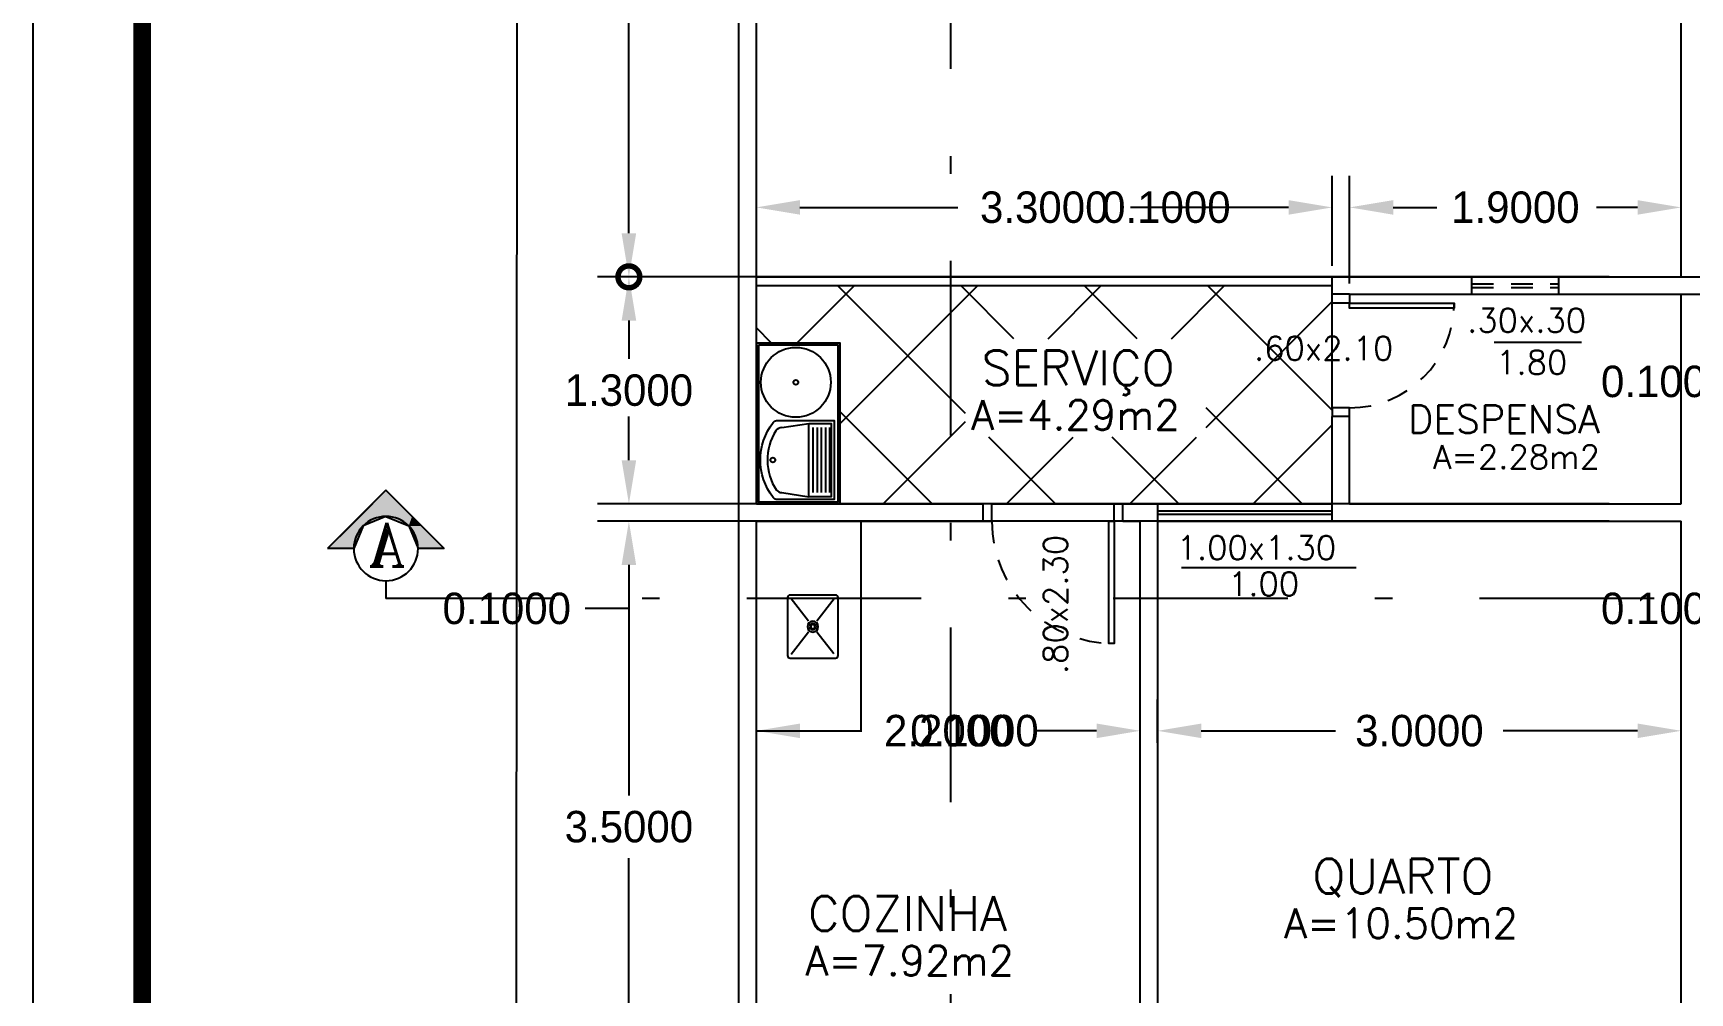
# Model space of a CAD drawing. Extents: x 1223 to 2114, y 507 to 973.
# Drawn here: x 1573.04 to 1582.54, y 631.51 to 637.01 of the extents above; entities that cross this region are included whole.
import ezdxf

# ---------------------------------------------------------------- set-up
doc = ezdxf.new("R2010")
doc.units = 0
doc.header["$MEASUREMENT"] = 0
doc.linetypes.add('DASHDOTX2', pattern=[2, 1, -0.5, 0, -0.5])
doc.linetypes.add('HIDDEN2', pattern=[0.1875, 0.125, -0.0625])
doc.layers.get('0').update_dxf_attribs({"linetype": 'CONTINUOUS'})
doc.layers.get('DEFPOINTS').update_dxf_attribs({"linetype": 'CONTINUOUS'})
for name, color, linetype in [('BANHO_COZINHA', 7, 'CONTINUOUS'), ('DIVERSOS', 2, 'CONTINUOUS'), ('JANELAS', 8, 'CONTINUOUS'), ('JANELAS_EX', 4, 'CONTINUOUS'), ('PAREDE', 2, 'CONTINUOUS'), ('PORTAS', 4, 'CONTINUOUS'), ('PROJECAO', 7, 'HIDDEN2'), ('REBAIXO', 8, 'CONTINUOUS')]:
    doc.layers.add(name, color=color, linetype=linetype)
doc.styles.add('PADRAO_TXT', font='romans.shx')
doc.styles.add('PADRAO_TXT2', font='romant', dxfattribs={"height": 0.6})
doc.dimstyles.get("Standard").update_dxf_attribs({"dimtxt": 0.18, "dimasz": 0.18, "dimexe": 0.18, "dimexo": 0.0625, "dimgap": 0.09, "dimtad": 0, "dimtih": 1, "dimtoh": 1, "dimdec": 4, "dimzin": 0, "dimdsep": 46, "dimtxsty": 'Standard', "dimcen": 0.09, "dimadec": 0, "dimazin": 0, "dimtfac": 1, "dimtdec": 4, "dimtofl": 0, "dimtmove": 0, "dimatfit": 3, "dimfxl": 0, "dimtolj": 1, "dimtzin": 0, "dimarcsym": 0})

# ---------------------------------------------------------------- blocks, each defined once
blk = doc.blocks.new('*D519')
at = {"layer": 'DEFPOINTS', "color": 0, "transparency": 16777216}
for p in [(1580.589, 636.0133), (1582.489, 635.6155), (1580.589, 635.5155)]:
    blk.add_point(p, dxfattribs=at)
at = {"layer": 'PAREDE', "color": 0, "lineweight": -2, "transparency": 16777216}
for p, q in [((1580.589, 635.578), (1580.589, 636.1933)), ((1582.489, 635.678), (1582.489, 636.1933))]:
    blk.add_line(p, q, dxfattribs=at)
at = {"layer": 'PAREDE', "color": 7, "lineweight": -2, "transparency": 16777216}
for p, q in [((1580.839, 636.0133), (1581.074, 636.0133)), ((1582.239, 636.0133), (1582.004, 636.0133))]:
    blk.add_line(p, q, dxfattribs=at)
at = {"layer": 'PAREDE', "color": 7, "transparency": 16777216}
for points in [[(1580.839, 636.055), (1580.839, 635.9716), (1580.589, 636.0133)], [(1582.239, 636.055), (1582.239, 635.9716), (1582.489, 636.0133)]]:
    blk.add_solid(points, dxfattribs=at)
at = {"layer": 'PAREDE', "color": 0, "transparency": 16777216, "insert": (1581.539, 636.0133), "char_height": 0.18, "attachment_point": 5}
blk.add_mtext('\\A1;1.9000', dxfattribs=at)
blk = doc.blocks.new('*D520')
at = {"layer": 'DEFPOINTS', "color": 0, "transparency": 16777216}
for p in [(1582.139, 635.6155), (1576.4586, 634.3155), (1582.139, 634.3155)]:
    blk.add_point(p, dxfattribs=at)
at = {"layer": 'PAREDE', "color": 0, "lineweight": -2, "transparency": 16777216}
for p, q in [((1582.0765, 635.6155), (1576.2786, 635.6155)), ((1582.0765, 634.3155), (1576.2786, 634.3155))]:
    blk.add_line(p, q, dxfattribs=at)
at = {"layer": 'PAREDE', "color": 7, "lineweight": -2, "transparency": 16777216}
for p, q in [((1576.4586, 635.3655), (1576.4586, 635.1455)), ((1576.4586, 634.5655), (1576.4586, 634.7855))]:
    blk.add_line(p, q, dxfattribs=at)
at = {"layer": 'PAREDE', "color": 7, "transparency": 16777216}
for points in [[(1576.4169, 635.3655), (1576.5003, 635.3655), (1576.4586, 635.6155)], [(1576.4169, 634.5655), (1576.5003, 634.5655), (1576.4586, 634.3155)]]:
    blk.add_solid(points, dxfattribs=at)
at = {"layer": 'PAREDE', "color": 0, "transparency": 16777216, "insert": (1576.4586, 634.9655), "char_height": 0.18, "attachment_point": 5}
blk.add_mtext('\\A1;1.3000', dxfattribs=at)
blk = doc.blocks.new('*D521')
at = {"layer": 'DEFPOINTS', "color": 0, "transparency": 16777216}
for p in [(1582.139, 634.3155), (1576.4586, 634.2155), (1582.139, 634.2155)]:
    blk.add_point(p, dxfattribs=at)
at = {"layer": 'PAREDE', "color": 7, "lineweight": -2, "transparency": 16777216}
for p, q in [((1576.4586, 634.5655), (1576.4586, 634.8155)), ((1576.4586, 633.9655), (1576.4586, 633.7155)), ((1576.4586, 633.7155), (1576.2086, 633.7155))]:
    blk.add_line(p, q, dxfattribs=at)
at = {"layer": 'PAREDE', "color": 0, "lineweight": -2, "transparency": 16777216}
for p, q in [((1582.0765, 634.3155), (1576.2786, 634.3155)), ((1582.0765, 634.2155), (1576.2786, 634.2155))]:
    blk.add_line(p, q, dxfattribs=at)
at = {"layer": 'PAREDE', "color": 7, "transparency": 16777216}
for points in [[(1576.4169, 634.5655), (1576.5003, 634.5655), (1576.4586, 634.3155)], [(1576.4169, 633.9655), (1576.5003, 633.9655), (1576.4586, 634.2155)]]:
    blk.add_solid(points, dxfattribs=at)
at = {"layer": 'PAREDE', "color": 0, "transparency": 16777216, "insert": (1575.7586, 633.7155), "char_height": 0.18, "attachment_point": 5}
blk.add_mtext('\\A1;0.1000', dxfattribs=at)
blk = doc.blocks.new('*D522')
at = {"layer": 'DEFPOINTS', "color": 0, "transparency": 16777216}
for p in [(1579.489, 633.0155), (1579.489, 632.8849), (1582.489, 632.8849)]:
    blk.add_point(p, dxfattribs=at)
at = {"layer": 'PAREDE', "color": 0, "lineweight": -2, "transparency": 16777216}
for p, q in [((1579.489, 632.9474), (1579.489, 633.1955)), ((1582.489, 632.9474), (1582.489, 633.1955))]:
    blk.add_line(p, q, dxfattribs=at)
at = {"layer": 'PAREDE', "color": 7, "lineweight": -2, "transparency": 16777216}
for p, q in [((1579.739, 633.0155), (1580.509, 633.0155)), ((1582.239, 633.0155), (1581.469, 633.0155))]:
    blk.add_line(p, q, dxfattribs=at)
at = {"layer": 'PAREDE', "color": 7, "transparency": 16777216}
for points in [[(1579.739, 633.0571), (1579.739, 632.9738), (1579.489, 633.0155)], [(1582.239, 633.0571), (1582.239, 632.9738), (1582.489, 633.0155)]]:
    blk.add_solid(points, dxfattribs=at)
at = {"layer": 'PAREDE', "color": 0, "transparency": 16777216, "insert": (1580.989, 633.0155), "char_height": 0.18, "attachment_point": 5}
blk.add_mtext('\\A1;3.0000', dxfattribs=at)
blk = doc.blocks.new('*D534')
at = {"layer": 'DEFPOINTS', "color": 0, "transparency": 16777216}
for p in [(1582.139, 634.2155), (1576.4586, 630.7155), (1582.139, 630.7155)]:
    blk.add_point(p, dxfattribs=at)
at = {"layer": 'PAREDE', "color": 0, "lineweight": -2, "transparency": 16777216}
for p, q in [((1582.0765, 634.2155), (1576.2786, 634.2155)), ((1582.0765, 630.7155), (1576.2786, 630.7155))]:
    blk.add_line(p, q, dxfattribs=at)
at = {"layer": 'PAREDE', "color": 7, "lineweight": -2, "transparency": 16777216}
for p, q in [((1576.4586, 633.9655), (1576.4586, 632.6455)), ((1576.4586, 630.9655), (1576.4586, 632.2855))]:
    blk.add_line(p, q, dxfattribs=at)
at = {"layer": 'PAREDE', "color": 7, "transparency": 16777216}
for points in [[(1576.4169, 633.9655), (1576.5003, 633.9655), (1576.4586, 634.2155)], [(1576.4169, 630.9655), (1576.5003, 630.9655), (1576.4586, 630.7155)]]:
    blk.add_solid(points, dxfattribs=at)
at = {"layer": 'PAREDE', "color": 0, "transparency": 16777216, "insert": (1576.4586, 632.4655), "char_height": 0.18, "attachment_point": 5}
blk.add_mtext('\\A1;3.5000', dxfattribs=at)
blk = doc.blocks.new('*D542')
at = {"layer": 'DEFPOINTS', "color": 0, "transparency": 16777216}
for p in [(1582.6469, 634.2155), (1582.4737, 630.7155), (1583.0978, 630.7155)]:
    blk.add_point(p, dxfattribs=at)
at = {"layer": 'PAREDE', "color": 0, "lineweight": -2, "transparency": 16777216}
for p, q in [((1582.7094, 634.2155), (1583.2778, 634.2155)), ((1582.5362, 630.7155), (1583.2778, 630.7155))]:
    blk.add_line(p, q, dxfattribs=at)
at = {"layer": 'PAREDE', "color": 7, "lineweight": -2, "transparency": 16777216}
for p, q in [((1583.0978, 633.9655), (1583.0978, 632.6455)), ((1583.0978, 630.9655), (1583.0978, 632.2855))]:
    blk.add_line(p, q, dxfattribs=at)
at = {"layer": 'PAREDE', "color": 7, "transparency": 16777216}
for points in [[(1583.0562, 633.9655), (1583.1395, 633.9655), (1583.0978, 634.2155)], [(1583.0562, 630.9655), (1583.1395, 630.9655), (1583.0978, 630.7155)]]:
    blk.add_solid(points, dxfattribs=at)
at = {"layer": 'PAREDE', "color": 0, "transparency": 16777216, "insert": (1583.0978, 632.4655), "char_height": 0.18, "attachment_point": 5}
blk.add_mtext('\\A1;3.5000', dxfattribs=at)
blk = doc.blocks.new('*D546')
at = {"layer": 'DEFPOINTS', "color": 0, "transparency": 16777216}
for p in [(1582.2969, 635.6155), (1582.2969, 635.5155), (1583.0978, 635.5155)]:
    blk.add_point(p, dxfattribs=at)
at = {"layer": 'PAREDE', "color": 7, "lineweight": -2, "transparency": 16777216}
for p, q in [((1583.0978, 635.8655), (1583.0978, 636.1155)), ((1583.0978, 635.2655), (1583.0978, 635.0155)), ((1583.0978, 635.0155), (1582.8478, 635.0155))]:
    blk.add_line(p, q, dxfattribs=at)
at = {"layer": 'PAREDE', "color": 0, "lineweight": -2, "transparency": 16777216}
for p, q in [((1582.3594, 635.6155), (1583.2778, 635.6155)), ((1582.3594, 635.5155), (1583.2778, 635.5155))]:
    blk.add_line(p, q, dxfattribs=at)
at = {"layer": 'PAREDE', "color": 7, "transparency": 16777216}
for points in [[(1583.0562, 635.8655), (1583.1395, 635.8655), (1583.0978, 635.6155)], [(1583.0562, 635.2655), (1583.1395, 635.2655), (1583.0978, 635.5155)]]:
    blk.add_solid(points, dxfattribs=at)
at = {"layer": 'PAREDE', "color": 0, "transparency": 16777216, "insert": (1582.3978, 635.0155), "char_height": 0.18, "attachment_point": 5}
blk.add_mtext('\\A1;0.1000', dxfattribs=at)
blk = doc.blocks.new('*D547')
at = {"layer": 'DEFPOINTS', "color": 0, "transparency": 16777216}
for p in [(1582.2969, 635.5155), (1582.6469, 634.3155), (1583.0978, 634.3155)]:
    blk.add_point(p, dxfattribs=at)
at = {"layer": 'PAREDE', "color": 0, "lineweight": -2, "transparency": 16777216}
for p, q in [((1582.3594, 635.5155), (1583.2778, 635.5155)), ((1582.7094, 634.3155), (1583.2778, 634.3155))]:
    blk.add_line(p, q, dxfattribs=at)
at = {"layer": 'PAREDE', "color": 7, "lineweight": -2, "transparency": 16777216}
for p, q in [((1583.0978, 635.2655), (1583.0978, 635.0955)), ((1583.0978, 634.5655), (1583.0978, 634.7355))]:
    blk.add_line(p, q, dxfattribs=at)
at = {"layer": 'PAREDE', "color": 7, "transparency": 16777216}
for points in [[(1583.0562, 635.2655), (1583.1395, 635.2655), (1583.0978, 635.5155)], [(1583.0562, 634.5655), (1583.1395, 634.5655), (1583.0978, 634.3155)]]:
    blk.add_solid(points, dxfattribs=at)
at = {"layer": 'PAREDE', "color": 0, "transparency": 16777216, "insert": (1583.0978, 634.9155), "char_height": 0.18, "attachment_point": 5}
blk.add_mtext('\\A1;1.2000', dxfattribs=at)
blk = doc.blocks.new('*D548')
at = {"layer": 'DEFPOINTS', "color": 0, "transparency": 16777216}
for p in [(1582.6469, 634.3155), (1582.6469, 634.2155), (1583.0978, 634.2155)]:
    blk.add_point(p, dxfattribs=at)
at = {"layer": 'PAREDE', "color": 7, "lineweight": -2, "transparency": 16777216}
for p, q in [((1583.0978, 634.5655), (1583.0978, 634.8155)), ((1583.0978, 633.9655), (1583.0978, 633.7155)), ((1583.0978, 633.7155), (1582.8478, 633.7155))]:
    blk.add_line(p, q, dxfattribs=at)
at = {"layer": 'PAREDE', "color": 0, "lineweight": -2, "transparency": 16777216}
for p, q in [((1582.7094, 634.3155), (1583.2778, 634.3155)), ((1582.7094, 634.2155), (1583.2778, 634.2155))]:
    blk.add_line(p, q, dxfattribs=at)
at = {"layer": 'PAREDE', "color": 7, "transparency": 16777216}
for points in [[(1583.0562, 634.5655), (1583.1395, 634.5655), (1583.0978, 634.3155)], [(1583.0562, 633.9655), (1583.1395, 633.9655), (1583.0978, 634.2155)]]:
    blk.add_solid(points, dxfattribs=at)
at = {"layer": 'PAREDE', "color": 0, "transparency": 16777216, "insert": (1582.3978, 633.7155), "char_height": 0.18, "attachment_point": 5}
blk.add_mtext('\\A1;0.1000', dxfattribs=at)
blk = doc.blocks.new('*D549')
at = {"layer": 'DEFPOINTS', "color": 0, "transparency": 16777216}
for p in [(1580.489, 636.0133), (1580.489, 635.6155), (1580.589, 635.5155)]:
    blk.add_point(p, dxfattribs=at)
at = {"layer": 'PAREDE', "color": 0, "lineweight": -2, "transparency": 16777216}
for p, q in [((1580.489, 635.678), (1580.489, 636.1933)), ((1580.589, 635.578), (1580.589, 636.1933))]:
    blk.add_line(p, q, dxfattribs=at)
at = {"layer": 'PAREDE', "color": 7, "lineweight": -2, "transparency": 16777216}
for p, q in [((1580.239, 636.0133), (1579.989, 636.0133)), ((1580.839, 636.0133), (1581.089, 636.0133))]:
    blk.add_line(p, q, dxfattribs=at)
at = {"layer": 'PAREDE', "color": 7, "transparency": 16777216}
for points in [[(1580.239, 636.055), (1580.239, 635.9716), (1580.489, 636.0133)], [(1580.839, 636.055), (1580.839, 635.9716), (1580.589, 636.0133)]]:
    blk.add_solid(points, dxfattribs=at)
at = {"layer": 'PAREDE', "color": 0, "transparency": 16777216, "insert": (1579.539, 636.0133), "char_height": 0.18, "attachment_point": 5}
blk.add_mtext('\\A1;0.1000', dxfattribs=at)
blk = doc.blocks.new('*D550')
at = {"layer": 'DEFPOINTS', "color": 0, "transparency": 16777216}
for p in [(1577.189, 636.0133), (1577.189, 635.9727), (1580.489, 635.6155)]:
    blk.add_point(p, dxfattribs=at)
at = {"layer": 'PAREDE', "color": 0, "lineweight": -2, "transparency": 16777216}
for p, q in [((1577.189, 636.0352), (1577.189, 636.1933)), ((1580.489, 635.678), (1580.489, 636.1933))]:
    blk.add_line(p, q, dxfattribs=at)
at = {"layer": 'PAREDE', "color": 7, "lineweight": -2, "transparency": 16777216}
for p, q in [((1577.439, 636.0133), (1578.344, 636.0133)), ((1580.239, 636.0133), (1579.334, 636.0133))]:
    blk.add_line(p, q, dxfattribs=at)
at = {"layer": 'PAREDE', "color": 7, "transparency": 16777216}
for points in [[(1577.439, 636.055), (1577.439, 635.9716), (1577.189, 636.0133)], [(1580.239, 636.055), (1580.239, 635.9716), (1580.489, 636.0133)]]:
    blk.add_solid(points, dxfattribs=at)
at = {"layer": 'PAREDE', "color": 0, "transparency": 16777216, "insert": (1578.839, 636.0133), "char_height": 0.18, "attachment_point": 5}
blk.add_mtext('\\A1;3.3000', dxfattribs=at)
blk = doc.blocks.new('*D565')
at = {"layer": 'DEFPOINTS', "color": 0, "transparency": 16777216}
for p in [(1577.189, 633.0155), (1577.189, 632.7088), (1579.389, 632.7088)]:
    blk.add_point(p, dxfattribs=at)
at = {"layer": 'PAREDE', "color": 0, "lineweight": -2, "transparency": 16777216}
for p, q in [((1577.189, 632.7713), (1577.189, 633.1955)), ((1579.389, 632.7713), (1579.389, 633.1955))]:
    blk.add_line(p, q, dxfattribs=at)
at = {"layer": 'PAREDE', "color": 7, "lineweight": -2, "transparency": 16777216}
for p, q in [((1577.439, 633.0155), (1577.794, 633.0155)), ((1579.139, 633.0155), (1578.784, 633.0155))]:
    blk.add_line(p, q, dxfattribs=at)
at = {"layer": 'PAREDE', "color": 7, "transparency": 16777216}
for points in [[(1577.439, 633.0571), (1577.439, 632.9738), (1577.189, 633.0155)], [(1579.139, 633.0571), (1579.139, 632.9738), (1579.389, 633.0155)]]:
    blk.add_solid(points, dxfattribs=at)
at = {"layer": 'PAREDE', "color": 0, "transparency": 16777216, "insert": (1578.289, 633.0155), "char_height": 0.18, "attachment_point": 5}
blk.add_mtext('\\A1;2.2000', dxfattribs=at)
blk = doc.blocks.new('*X203')
at = {"color": 0}
for p, q in [((1577.4215, 635.2355), (1577.7515, 635.5655)), ((1578.3868, 634.8321), (1577.6534, 635.5655)), ((1577.669, 634.7759), (1578.4586, 635.5655)), ((1578.6647, 635.2612), (1578.3605, 635.5655)), ((1578.8614, 635.2612), (1579.1657, 635.5655)), ((1579.3718, 635.2612), (1579.0676, 635.5655)), ((1579.5685, 635.2612), (1579.8728, 635.5655)), ((1580.489, 634.8511), (1579.7747, 635.5655)), ((1580.489, 635.5582), (1580.4818, 635.5655)), ((1579.767, 634.7526), (1580.489, 635.4746)), ((1577.2763, 635.2355), (1577.189, 635.3227)), ((1578.1963, 634.3155), (1577.669, 634.8427)), ((1580.3176, 634.3155), (1579.767, 634.8661)), ((1577.9157, 634.3155), (1578.3868, 634.7865)), ((1580.037, 634.3155), (1580.489, 634.7675)), ((1578.9034, 634.3155), (1578.5218, 634.697)), ((1578.6228, 634.3155), (1579.0044, 634.697)), ((1579.6105, 634.3155), (1579.2289, 634.697)), ((1579.3299, 634.3155), (1579.7115, 634.697))]:
    blk.add_line(p, q, dxfattribs=at)
blk = doc.blocks.new('*D566')
at = {"layer": 'DEFPOINTS', "color": 0, "transparency": 16777216}
for p in [(1579.389, 633.0155), (1579.489, 632.8849), (1579.389, 632.7088)]:
    blk.add_point(p, dxfattribs=at)
at = {"layer": 'PAREDE', "color": 0, "lineweight": -2, "transparency": 16777216}
for p, q in [((1579.389, 632.7713), (1579.389, 633.1955)), ((1579.489, 632.9474), (1579.489, 633.1955))]:
    blk.add_line(p, q, dxfattribs=at)
at = {"layer": 'PAREDE', "color": 7, "lineweight": -2, "transparency": 16777216}
for p, q in [((1579.139, 633.0155), (1578.889, 633.0155)), ((1579.739, 633.0155), (1579.989, 633.0155))]:
    blk.add_line(p, q, dxfattribs=at)
at = {"layer": 'PAREDE', "color": 7, "transparency": 16777216}
for points in [[(1579.139, 633.0571), (1579.139, 632.9738), (1579.389, 633.0155)], [(1579.739, 633.0571), (1579.739, 632.9738), (1579.489, 633.0155)]]:
    blk.add_solid(points, dxfattribs=at)
at = {"layer": 'PAREDE', "color": 0, "transparency": 16777216, "insert": (1578.439, 633.0155), "char_height": 0.18, "attachment_point": 5}
blk.add_mtext('\\A1;0.1000', dxfattribs=at)
blk = doc.blocks.new('CUBA1')
at = {"layer": 'BANHO_COZINHA'}
for p, q in [((-0.039, 0.03), (-0.199, 0.154)), ((0.039, 0.03), (0.199, 0.154)), ((-0.199, -0.154), (-0.039, -0.03)), ((0.196, -0.151), (0.039, -0.03))]:
    blk.add_line(p, q, dxfattribs=at)
blk.add_lwpolyline([(-0.049, -0.181), (-0.208, -0.181, -0.414214), (-0.226, -0.163), (-0.226, 0.163, -0.414214), (-0.208, 0.181), (0.208, 0.181, -0.414214), (0.226, 0.163), (0.226, -0.163, -0.414214), (0.208, -0.181), (-0.049, -0.181)], format="xyb", dxfattribs=at)
for radius in [0.0391, 0.024, 0.0147]:
    blk.add_circle((0, 0), radius, dxfattribs=at)
blk = doc.blocks.new('TANQUE2')
at = {"layer": 'BANHO_COZINHA'}
for p, q in [((-0.494, -0.182), (-0.524, -0.377)), ((-0.029, -0.182), (0.001, -0.377)), ((-0.524, -0.377), (0.001, -0.377)), ((-0.493, -0.407), (-0.029, -0.407)), ((-0.493, -0.437), (-0.029, -0.437)), ((-0.493, -0.467), (-0.029, -0.467)), ((-0.493, -0.497), (-0.029, -0.497)), ((-0.493, -0.527), (-0.029, -0.527))]:
    blk.add_line(p, q, dxfattribs=at)
for points in [[(-0.575, -0.6), (0.575, -0.6), (0.575, 0), (-0.575, 0)], [(0.56, -0.015), (-0.56, -0.015), (-0.56, -0.585), (0.56, -0.585)]]:
    blk.add_lwpolyline(points, close=True, dxfattribs=at)
blk.add_lwpolyline([(-0.544, -0.141, -0.153737), (-0.529, -0.12, -0.338906), (0.007, -0.12, -0.256007), (0.021, -0.145), (0.021, -0.557), (-0.544, -0.557)], format="xyb", close=True, dxfattribs=at)
blk.add_lwpolyline([(0.001, -0.377), (0.001, -0.537), (-0.524, -0.537), (-0.524, -0.377, -0.125189)], format="xyb", dxfattribs=at)
for centre, radius in [((-0.261, -0.118), 0.0177), ((0.295, -0.283), 0.25), ((0.295, -0.283), 0.0177)]:
    blk.add_circle(centre, radius, dxfattribs=at)
for centre, radius, start, end in [((-0.261, -0.47), 0.391, 57.7458, 123.7499), ((-0.444, -0.182), 0.05, 132.7383, 180), ((-0.079, -0.182), 0.05, 0, 57.7458)]:
    blk.add_arc(centre, radius, start, end, dxfattribs=at)
blk = doc.blocks.new('_DOTSMALL')
at = {"color": 0, "linetype": 'ByBlock', "const_width": 0.5}
blk.add_lwpolyline([(-0.0625, 0, 1), (0.0625, 0, 1)], format="xyb", close=True, dxfattribs=at)
blk = doc.blocks.new('*U11')
at = {"layer": 'DIVERSOS', "linetype": 'Continuous'}
for p, q in [((0, 0.3343), (-0.1501, 0.1842)), ((0.1501, 0.1842), (0, 0.3343)), ((-0.204, 0.1303), (-0.3342, 0)), ((-0.1501, 0.1842), (-0.204, 0.1303)), ((-0.1303, 0.1303), (-0.1842, 0)), ((0, 0.1842), (-0.1303, 0.1303)), ((0, 0.1842), (0.1303, 0.1303)), ((0.1303, 0.1303), (0.1842, 0)), ((0.1501, 0.1842), (0.204, 0.1303)), ((0.204, 0.1303), (0.3342, 0))]:
    blk.add_line(p, q, dxfattribs=at)
for points in [[(0, 0.3343), (-0.1501, 0.1842), (0.1501, 0.1842)], [(-0.204, 0.1303), (-0.3342, 0), (-0.1842, 0)], [(-0.1501, 0.1842), (-0.204, 0.1303), (-0.1303, 0.1303)], [(0, 0.1842), (0.1303, 0.1303), (0.204, 0.1303)], [(0.1303, 0.1303), (0.1842, 0), (0.3342, 0)]]:
    blk.add_solid(points, dxfattribs=at)
at = {"layer": 'DIVERSOS', "linetype": 'Continuous', "extrusion": (0, 0, -1)}
for points in [[(0.204, 0.1303), (0.1303, 0.1303), (0.1842, 0)], [(0.1501, 0.1842), (0, 0.1842), (0.1303, 0.1303)], [(0, 0.1842), (-0.1501, 0.1842), (-0.204, 0.1303)], [(-0.1303, 0.1303), (-0.204, 0.1303), (-0.3342, 0)]]:
    blk.add_solid(points, dxfattribs=at)
blk = doc.blocks.new('CORTE_A')
at = {"layer": 'DIVERSOS'}
for p, q in [((-0.3342, 0), (0, 0.3343)), ((0, 0.3343), (0.3342, 0)), ((-0.3342, 0), (-0.1842, 0)), ((0.1842, 0), (0.3342, 0))]:
    blk.add_line(p, q, dxfattribs=at)
blk.add_circle((0, 0), 0.1842, dxfattribs=at)
at = {"layer": 'DIVERSOS', "linetype": 'Continuous'}
blk.add_blockref('*U11', (0, 0), dxfattribs=at)
at = {"layer": 'DIVERSOS', "style": 'PADRAO_TXT2'}
blk.add_text('A', height=0.25, dxfattribs=at).set_placement((-0.1124, -0.1022))
blk = doc.blocks.new('*D575')
at = {"layer": 'DEFPOINTS', "color": 0, "transparency": 16777216}
for p in [(1582.489, 635.6155), (1582.589, 618.3155), (1583.544, 618.3155)]:
    blk.add_point(p, dxfattribs=at)
at = {"layer": 'PAREDE', "color": 0, "lineweight": -2, "transparency": 16777216}
for p, q in [((1582.5515, 635.6155), (1583.724, 635.6155)), ((1582.6515, 618.3155), (1583.724, 618.3155))]:
    blk.add_line(p, q, dxfattribs=at)
at = {"layer": 'PAREDE', "color": 7, "lineweight": -2, "transparency": 16777216}
for p, q in [((1583.544, 635.3655), (1583.544, 627.1455)), ((1583.544, 618.5655), (1583.544, 626.7855))]:
    blk.add_line(p, q, dxfattribs=at)
at = {"layer": 'PAREDE', "color": 7, "transparency": 16777216}
for points in [[(1583.5023, 635.3655), (1583.5856, 635.3655), (1583.544, 635.6155)], [(1583.5023, 618.5655), (1583.5856, 618.5655), (1583.544, 618.3155)]]:
    blk.add_solid(points, dxfattribs=at)
at = {"layer": 'PAREDE', "color": 0, "transparency": 16777216, "insert": (1583.544, 626.9655), "char_height": 0.18, "attachment_point": 5}
blk.add_mtext('\\A1;17.3000', dxfattribs=at)
blk = doc.blocks.new('*D581')
at = {"layer": 'DEFPOINTS', "color": 0, "transparency": 16777216}
for p in [(1577.189, 641.555), (1576.4586, 635.6155), (1577.189, 635.6155)]:
    blk.add_point(p, dxfattribs=at)
at = {"layer": 'PAREDE', "color": 0, "lineweight": -2, "transparency": 16777216}
for p, q in [((1577.1265, 641.555), (1576.2786, 641.555)), ((1577.1265, 635.6155), (1576.2786, 635.6155))]:
    blk.add_line(p, q, dxfattribs=at)
at = {"layer": 'PAREDE', "color": 7, "lineweight": -2, "transparency": 16777216}
for p, q in [((1576.4586, 641.305), (1576.4586, 638.7652)), ((1576.4586, 635.8655), (1576.4586, 638.4052))]:
    blk.add_line(p, q, dxfattribs=at)
at = {"layer": 'PAREDE', "color": 7, "transparency": 16777216}
for points in [[(1576.4169, 641.305), (1576.5003, 641.305), (1576.4586, 641.555)], [(1576.4169, 635.8655), (1576.5003, 635.8655), (1576.4586, 635.6155)]]:
    blk.add_solid(points, dxfattribs=at)
at = {"layer": 'PAREDE', "color": 0, "transparency": 16777216, "insert": (1576.4586, 638.5852), "char_height": 0.18, "attachment_point": 5}
blk.add_mtext('\\A1;5.9395', dxfattribs=at)
blk = doc.blocks.new('*D583')
at = {"layer": 'DEFPOINTS', "color": 0, "transparency": 16777216}
for p in [(1577.1, 641.6644), (1575.8063, 612.2159), (1577.089, 612.2155)]:
    blk.add_point(p, dxfattribs=at)
at = {"layer": 'PAREDE', "color": 0, "lineweight": -2, "transparency": 16777216}
for p, q in [((1577.0375, 641.6644), (1575.6372, 641.6649)), ((1577.0265, 612.2155), (1575.6263, 612.216))]:
    blk.add_line(p, q, dxfattribs=at)
at = {"layer": 'PAREDE', "color": 7, "lineweight": -2, "transparency": 16777216}
for p, q in [((1575.8172, 641.4849), (1575.8118, 627.1204)), ((1575.8064, 612.3959), (1575.8117, 626.7604))]:
    blk.add_line(p, q, dxfattribs=at)
at = {"layer": 'PAREDE', "color": 7, "transparency": 16777216}
for points in [[(1575.7872, 641.4849), (1575.8472, 641.4848), (1575.8172, 641.6649)], [(1575.7764, 612.396), (1575.8364, 612.3959), (1575.8063, 612.2159)]]:
    blk.add_solid(points, dxfattribs=at)
at = {"layer": 'PAREDE', "color": 0, "transparency": 16777216, "insert": (1575.8118, 626.9404), "char_height": 0.18, "attachment_point": 5}
blk.add_mtext('\\A1;29.4489', dxfattribs=at)

msp = doc.modelspace()

# ---------------------------------------------------------------- linework, layer by layer
msp.add_lwpolyline([(1599.29431, 606.00545), (1573.04431, 606.00545), (1573.04431, 643.13045), (1599.29431, 643.13045)], close=True)
at = {"const_width": 0.1}
msp.add_lwpolyline([(1597.79431, 606.63045), (1573.66931, 606.63045), (1573.66931, 642.50545), (1597.79431, 642.50545)], close=True, dxfattribs=at)
at = {"layer": 'JANELAS'}
for p, q in [((1577.18905, 635.61547), (1580.48905, 635.61547)), ((1581.28905, 635.61547), (1581.78905, 635.61547)), ((1577.18905, 635.56547), (1580.48905, 635.56547)), ((1581.28905, 635.51547), (1581.78905, 635.51547)), ((1581.41796, 635.24142), (1581.91796, 635.24142)), ((1579.48905, 634.27547), (1580.48905, 634.27547)), ((1579.48905, 634.25547), (1580.48905, 634.25547)), ((1577.78905, 633.01547), (1577.78905, 634.21547)), ((1579.62623, 633.95177), (1580.62623, 633.95177)), ((1577.18905, 633.01547), (1577.78905, 633.01547))]:
    msp.add_line(p, q, dxfattribs=at)
at = {"layer": 'JANELAS_EX'}
for p, q in [((1579.48905, 634.31547), (1580.48905, 634.31547)), ((1579.48905, 634.21547), (1580.48905, 634.21547))]:
    msp.add_line(p, q, dxfattribs=at)
at = {"layer": 'PAREDE'}
for p, q in [((1577.08905, 612.21547), (1577.08905, 641.66547)), ((1577.18905, 634.31547), (1577.18905, 641.55497)), ((1582.48905, 635.61547), (1582.48905, 641.02497)), ((1580.48905, 635.61547), (1581.28905, 635.61547)), ((1580.48905, 635.51547), (1580.48905, 635.61547)), ((1581.28905, 635.51547), (1581.28905, 635.61547)), ((1581.78905, 635.61547), (1582.48905, 635.61547)), ((1581.78905, 635.51547), (1581.78905, 635.61547)), ((1580.58905, 635.51547), (1580.48905, 635.51547)), ((1580.58905, 635.51547), (1581.28905, 635.51547)), ((1581.78905, 635.51547), (1582.48905, 635.51547)), ((1582.48905, 634.31547), (1582.48905, 635.51547)), ((1580.48905, 634.21547), (1580.48905, 634.81547)), ((1580.58905, 634.81547), (1580.48905, 634.81547)), ((1580.58905, 634.31547), (1580.58905, 634.81547)), ((1577.18905, 634.31547), (1578.48905, 634.31547)), ((1578.48905, 634.21547), (1578.48905, 634.31547)), ((1579.28905, 634.31547), (1579.48905, 634.31547)), ((1579.28905, 634.21547), (1579.28905, 634.31547)), ((1579.48905, 630.71547), (1579.48905, 634.31547)), ((1580.58905, 634.31547), (1582.48905, 634.31547)), ((1577.18905, 625.01547), (1577.18905, 634.21547)), ((1577.18905, 634.21547), (1578.48905, 634.21547)), ((1579.28905, 634.21547), (1579.38905, 634.21547)), ((1579.38905, 630.61547), (1579.38905, 634.21547)), ((1580.48905, 634.21547), (1582.48905, 634.21547)), ((1582.48905, 630.71547), (1582.48905, 634.21547))]:
    msp.add_line(p, q, dxfattribs=at)
at = {"layer": 'PORTAS'}
for points in [[(1580.58905, 635.51547), (1580.58905, 635.46547), (1580.48905, 635.46547), (1580.48905, 635.51547)], [(1580.58905, 634.81547), (1580.58905, 634.86547), (1580.48905, 634.86547), (1580.48905, 634.81547)], [(1578.48905, 634.21547), (1578.53905, 634.21547), (1578.53905, 634.31547), (1578.48905, 634.31547)], [(1579.28905, 634.21547), (1579.23905, 634.21547), (1579.23905, 634.31547), (1579.28905, 634.31547)]]:
    msp.add_lwpolyline(points, dxfattribs=at)
for points in [[(1580.58905, 635.46547), (1581.18905, 635.46547), (1581.18905, 635.43547), (1580.58905, 635.43547)], [(1579.23905, 634.21547), (1579.23905, 633.51547), (1579.20905, 633.51547), (1579.20905, 634.21547)]]:
    msp.add_lwpolyline(points, close=True, dxfattribs=at)
at = {"layer": 'PROJECAO', "linetype": 'DASHDOTX2'}
for p, q in [((1578.30143, 642.00641), (1578.30143, 608.09274)), ((1597.0342, 633.77303), (1575.06626, 633.77303))]:
    msp.add_line(p, q, dxfattribs=at)
at = {"layer": 'PROJECAO'}
for p, q in [((1581.28905, 635.57547), (1581.78905, 635.57547)), ((1581.28905, 635.55547), (1581.78905, 635.55547)), ((1575.06626, 633.87497), (1575.06626, 633.77303))]:
    msp.add_line(p, q, dxfattribs=at)
for centre, radius, start, end in [((1580.58905, 635.46547), 0.6, 270, 0), ((1579.23905, 634.21547), 0.7, 180, 270)]:
    msp.add_arc(centre, radius, start, end, dxfattribs=at)
at = {"layer": 'REBAIXO'}
for p, q in [((1580.48905, 634.86547), (1580.48905, 635.46547)), ((1578.53905, 634.31547), (1579.23905, 634.31547))]:
    msp.add_line(p, q, dxfattribs=at)

# ---------------------------------------------------------------- block references
at = {"color": 7, "xscale": -0.25, "yscale": 0.25, "zscale": 0.25, "rotation": 90}
msp.add_blockref('_DOTSMALL', (1576.4586, 635.61547), dxfattribs=at)
at = {"layer": 'JANELAS', "linetype": 'Continuous'}
msp.add_blockref('*X203', (0, 0), dxfattribs=at)
at = {"layer": 'PAREDE', "yscale": 0.7999999999999546}
for name, p, xscale, zscale, rotation in [('TANQUE2', (1577.18905, 634.77547), 0.7999999999999546, 0.7999999999999546, 90.00000000000004), ('CUBA1', (1577.51262, 633.61253), -0.7999999999999546, 0.8, 90)]:
    msp.add_blockref(name, p, dxfattribs=dict(at, xscale=xscale, zscale=zscale, rotation=rotation))
at = {"layer": 'REBAIXO', "xscale": -1}
msp.add_blockref('CORTE_A', (1575.06626, 634.05919), dxfattribs=at)

# ---------------------------------------------------------------- texts
at = {"layer": 'JANELAS', "style": 'PADRAO_TXT'}
for s, height, p in [('.30x.30', 0.136, (1581.2629, 635.29855)), ('.60x2.10', 0.136, (1580.04137, 635.13831)), ('1.80', 0.136, (1581.42872, 635.05751)), ('A=2.28m2', 0.136, (1581.06789, 634.51621)), ('1.00x1.30', 0.136, (1579.59739, 633.99636)), ('1.00', 0.136, (1579.892, 633.78895)), ('A=10.50m2', 0.17, (1580.21382, 631.82816)), ('A=7.92m2', 0.17, (1577.47088, 631.61414))]:
    msp.add_text(s, height=height, dxfattribs=at).set_placement(p)
msp.add_text('.80x2.30', height=0.136, rotation=90, dxfattribs=at).set_placement((1578.97138, 633.33999))
at = {"layer": 'PAREDE', "style": 'PADRAO_TXT'}
for s, height, p in [('SERVIÇO', 0.2, (1578.48012, 634.99454)), ('DESPENSA', 0.16, (1580.92433, 634.72021)), ('QUARTO', 0.2, (1580.37624, 632.08316)), ('COZINHA', 0.2, (1577.48589, 631.86914))]:
    msp.add_text(s, height=height, dxfattribs=at).set_placement(p)
at = {"layer": 'REBAIXO', "style": 'PADRAO_TXT'}
msp.add_text('A=4.29m2', height=0.17, dxfattribs=at).set_placement((1578.42116, 634.73954))

# ---------------------------------------------------------------- dimensions: what is measured, and where the dimension line sits
at = {"layer": 'PAREDE'}
dim = msp.add_aligned_dim(p1=(1577.09999, 641.66438), p2=(1577.08905, 612.21547), distance=-1.28276, dimstyle='Standard', override={"dimclrd": 7}, dxfattribs=at)
dim.commit()
dim.dimension.update_dxf_attribs({"geometry": '*D583', "text_midpoint": (1575.81176, 626.9404)})
for base, p1, p2, angle, picture, middle in [((1576.4586, 635.61547), (1577.18905, 641.55497), (1577.18905, 635.61547), 90, '*D581', (1576.4586, 638.58522)), ((1577.18905, 636.01328), (1580.48905, 635.61547), (1577.18905, 635.97266), 180, '*D550', (1578.83905, 636.01328)), ((1580.48905, 636.01328), (1580.58905, 635.51547), (1580.48905, 635.61547), 180, '*D549', (1579.53905, 636.01328)), ((1580.58905, 636.01328), (1582.48905, 635.61547), (1580.58905, 635.51547), 180, '*D519', (1581.53905, 636.01328)), ((1583.09784, 635.51547), (1582.29692, 635.61547), (1582.29692, 635.51547), 90, '*D546', (1582.39784, 635.01547)), ((1576.4586, 634.31547), (1582.13905, 635.61547), (1582.13905, 634.31547), 90, '*D520', (1576.4586, 634.96547)), ((1583.54396, 618.31547), (1582.48905, 635.61547), (1582.58905, 618.31547), 90, '*D575', (1583.54396, 626.96547)), ((1583.09784, 634.31547), (1582.29692, 635.51547), (1582.64692, 634.31547), 90, '*D547', (1583.09784, 634.91547)), ((1576.4586, 634.21547), (1582.13905, 634.31547), (1582.13905, 634.21547), 90, '*D521', (1575.7586, 633.71547)), ((1583.09784, 634.21547), (1582.64692, 634.31547), (1582.64692, 634.21547), 90, '*D548', (1582.39784, 633.71547)), ((1576.4586, 630.71547), (1582.13905, 634.21547), (1582.13905, 630.71547), 90, '*D534', (1576.4586, 632.46547)), ((1583.09784, 630.71547), (1582.64692, 634.21547), (1582.47371, 630.71547), 90, '*D542', (1583.09784, 632.46547)), ((1577.18905, 633.01547), (1579.38905, 632.70882), (1577.18905, 632.70882), 180, '*D565', (1578.28905, 633.01547)), ((1579.38905, 633.01547), (1579.48905, 632.88488), (1579.38905, 632.70882), 180, '*D566', (1578.43905, 633.01547)), ((1579.48905, 633.01547), (1582.48905, 632.88488), (1579.48905, 632.88488), 180, '*D522', (1580.98905, 633.01547))]:
    dim = msp.add_linear_dim(base=base, p1=p1, p2=p2, angle=angle, dimstyle='Standard', override={"dimasz": 0.25, "dimlfac": 1, "dimclrd": 7}, dxfattribs=at)
    dim.commit()
    dim.dimension.update_dxf_attribs({"geometry": picture, "text_midpoint": middle})

doc.saveas('drawing.dxf')
